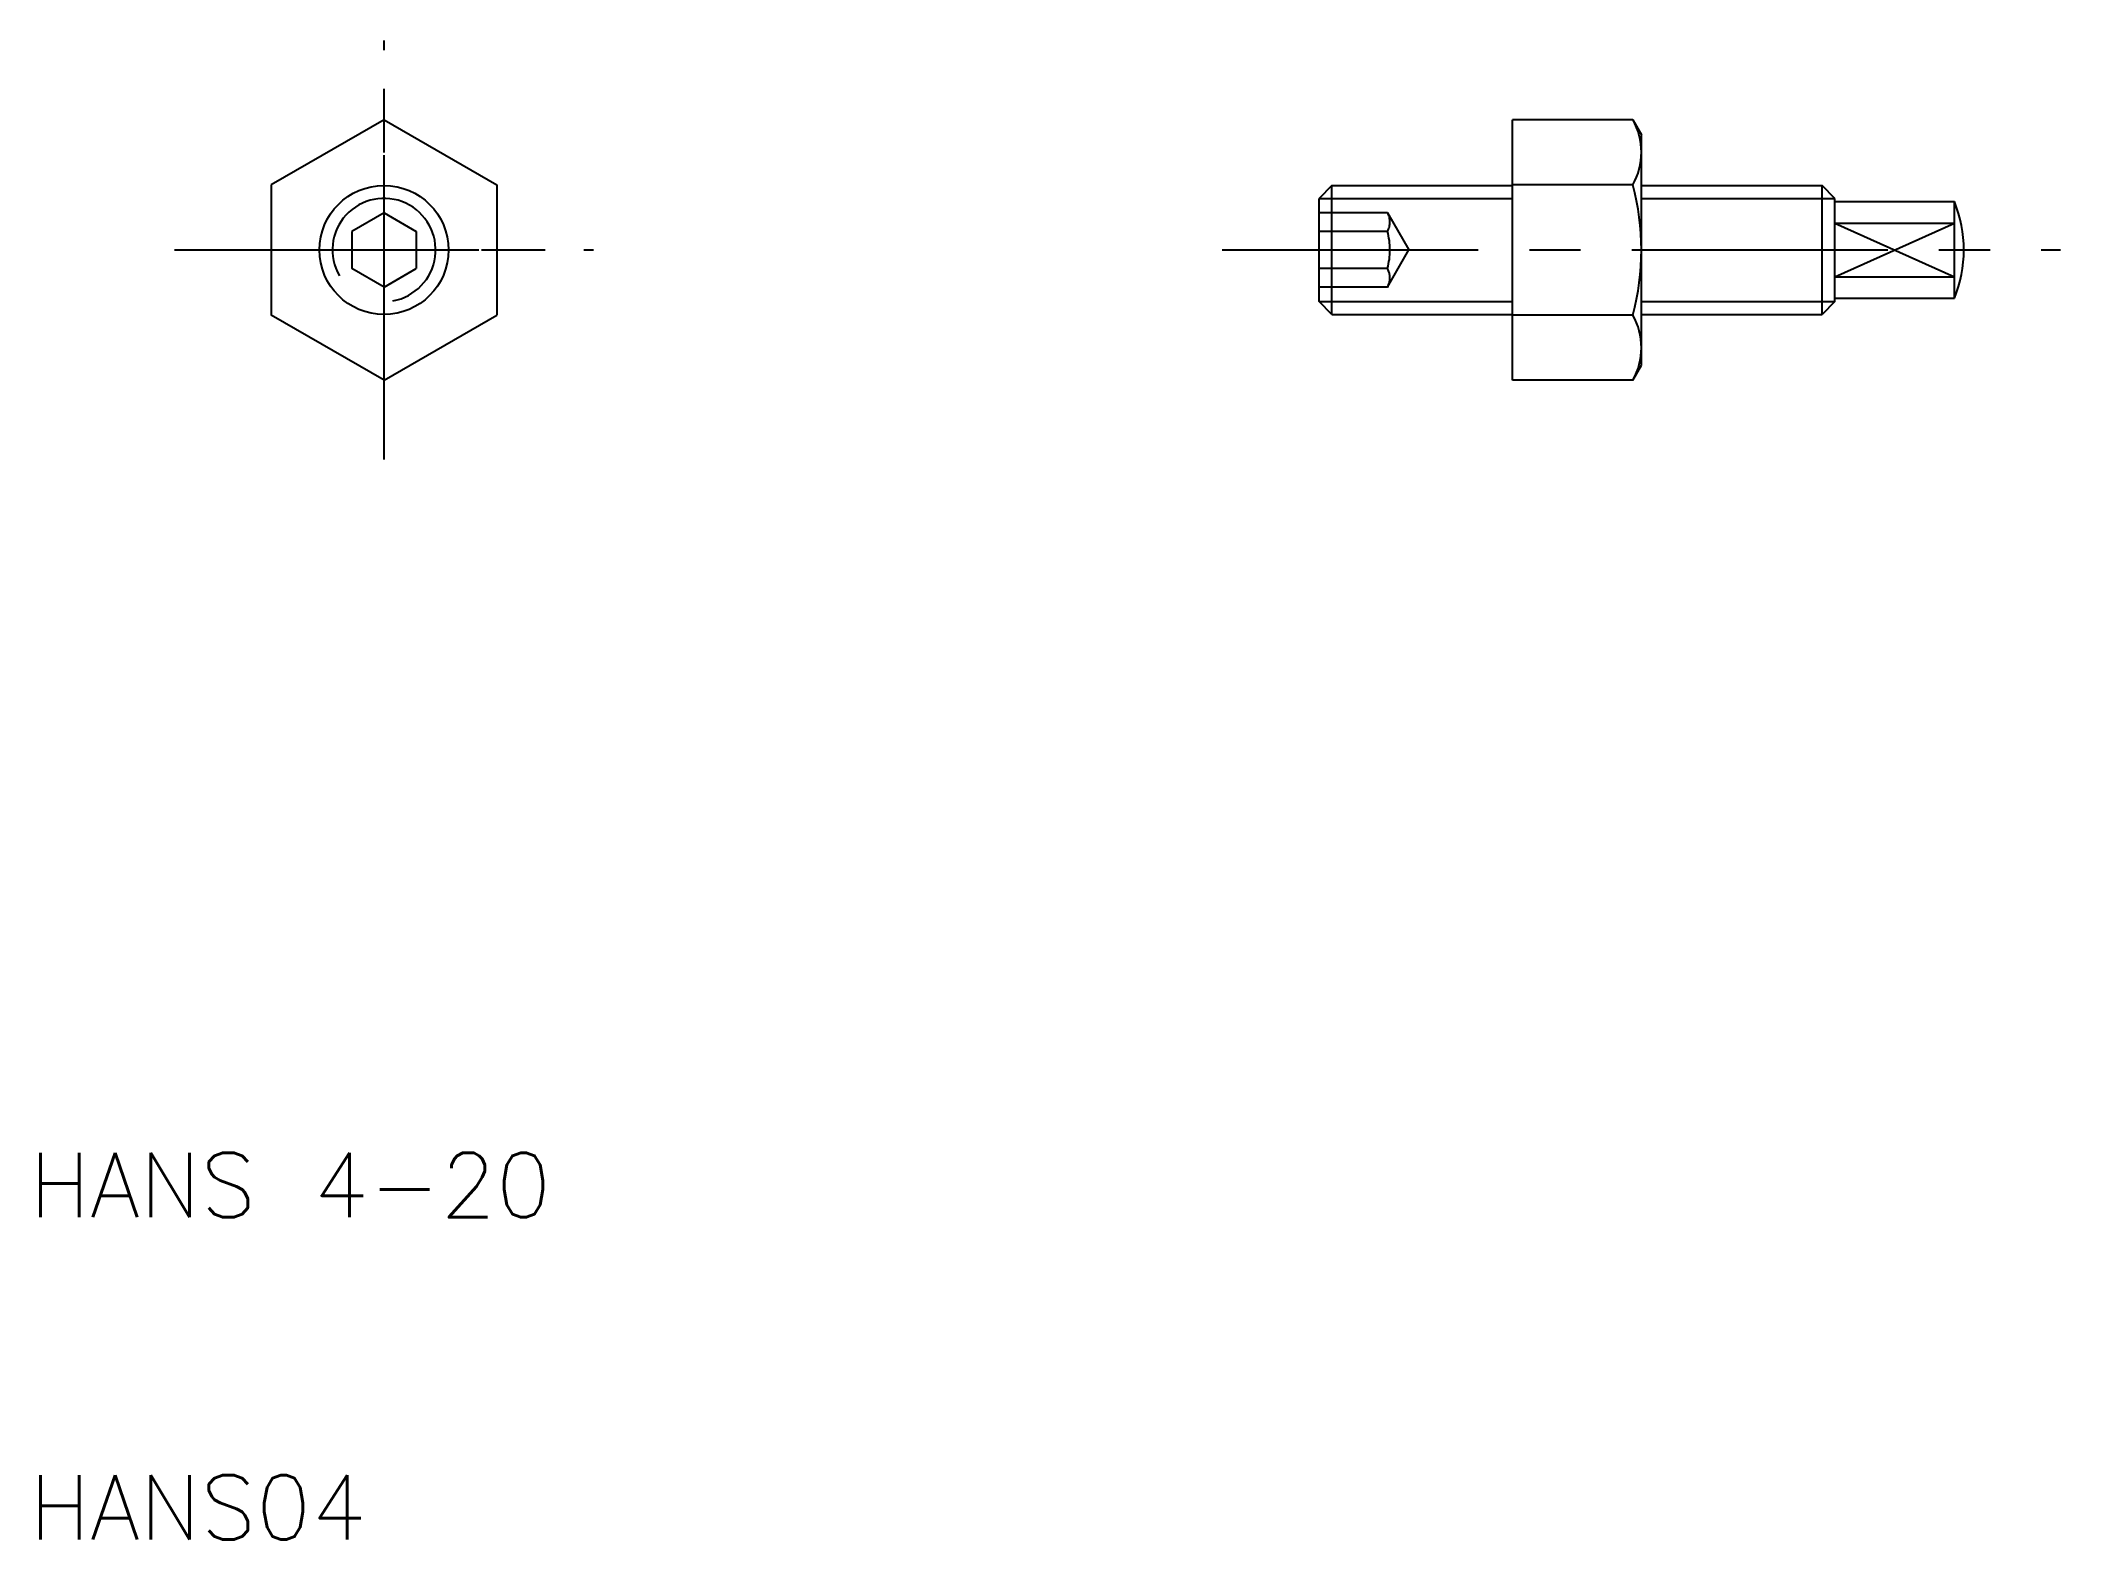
# Model space of a CAD drawing. Extents: x 10.3 to 73, y 10 to 56.5.
import ezdxf

# ---------------------------------------------------------------- set-up
doc = ezdxf.new("R2010")
doc.units = 0
doc.header["$LTSCALE"] = 0.25
doc.linetypes.add('CENTER', pattern=[50.8, 31.75, -6.35, 6.35, -6.35])
doc.linetypes.add('DASHED', pattern=[19.05, 12.7, -6.35])
doc.layers.get('0').update_dxf_attribs({"linetype": 'CONTINUOUS'})
doc.layers.add('CENTER', color=1, linetype='CENTER')
doc.styles.get("Standard").update_dxf_attribs({"font": 'txt.shx', "bigfont": 'extfont.shx'})

msp = doc.modelspace()

# ---------------------------------------------------------------- linework, layer by layer
for p, q in [((21, 54.041), (17.5, 52.021)), ((21, 54.041), (24.5, 52.021)), ((56, 45.959), (56, 54.041)), ((59.729, 54.041), (56, 54.041)), ((59.729, 54.041), (60, 53.573)), ((60, 46.427), (60, 53.573)), ((17.5, 52.021), (17.5, 47.979)), ((24.5, 52.021), (24.5, 47.979)), ((59.729, 52.021), (56, 52.021)), ((50.4, 52), (50, 51.6)), ((50, 48.4), (50, 51.6)), ((50.4, 52), (56, 52)), ((50.4, 48), (50.4, 52)), ((60, 52), (65.6, 52)), ((65.6, 48), (65.6, 52)), ((66, 51.6), (65.6, 52)), ((66, 51.5), (66, 51.6)), ((66, 48.5), (66, 51.5)), ((66, 51.5), (69.708, 51.5)), ((69.708, 48.5), (69.708, 51.5)), ((21, 51.155), (20, 50.577)), ((21, 51.155), (22, 50.577)), ((66, 50.829), (69.708, 50.829)), ((20, 50.577), (20, 49.423)), ((22, 50.577), (22, 49.423)), ((21, 48.845), (20, 49.423)), ((21, 48.845), (22, 49.423)), ((66, 49.171), (69.708, 49.171)), ((50.4, 48), (50, 48.4)), ((66, 48.4), (65.6, 48)), ((66, 48.5), (69.708, 48.5)), ((66, 48.4), (66, 48.5)), ((21, 45.959), (17.5, 47.979)), ((21, 45.959), (24.5, 47.979)), ((50.4, 48), (56, 48)), ((59.729, 47.979), (56, 47.979)), ((60, 48), (65.6, 48)), ((59.729, 45.959), (60, 46.427)), ((59.729, 45.959), (56, 45.959))]:
    msp.add_line(p, q)
at = {"color": 3}
for p, q in [((50, 51.6), (56, 51.6)), ((60, 51.6), (66, 51.6)), ((66, 49.171), (69.708, 50.829)), ((66, 50.829), (69.708, 49.171)), ((50, 48.4), (56, 48.4)), ((60, 48.4), (66, 48.4))]:
    msp.add_line(p, q, dxfattribs=at)
at = {"color": 3, "linetype": 'DASHED'}
for p, q in [((52.123, 51.155), (50, 51.155)), ((52.123, 51.155), (52.789, 50)), ((52.123, 50.577), (50, 50.577)), ((52.123, 48.845), (52.789, 50)), ((52.123, 49.423), (50, 49.423)), ((52.123, 48.845), (50, 48.845))]:
    msp.add_line(p, q, dxfattribs=at)
msp.add_circle((21, 50), 2)
for centre, radius, start, end in [((57.979, 53.031), 2.021, 330, 30), ((52.323, 50), 7.677, 344.73852, 15.26148), ((66, 50), 4, 337.97569, 22.02431), ((57.979, 46.969), 2.021, 330, 30)]:
    msp.add_arc(centre, radius, start, end)
at = {"color": 3}
msp.add_arc((21, 50), 1.6, 280, 210, dxfattribs=at)
at = {"color": 3, "linetype": 'DASHED'}
for centre, radius, start, end in [((51.623, 50.866), 0.577, 330, 30), ((50.007, 50), 2.193, 344.73852, 15.26148), ((51.623, 49.134), 0.577, 330, 30)]:
    msp.add_arc(centre, radius, start, end, dxfattribs=at)
at = {"layer": 'CENTER', "color": 1, "linetype": 'CENTER'}
for p, q in [((21, 43.5), (21, 56.5)), ((21, 45), (21, 55)), ((14.5, 50), (27.5, 50)), ((16, 50), (26, 50)), ((47, 50), (73, 50))]:
    msp.add_line(p, q, dxfattribs=at)

# ---------------------------------------------------------------- texts
for s, p in [('HANS 4-20', (10, 20)), ('HANS04', (10, 10))]:
    msp.add_text(s, height=2).set_placement(p)

doc.saveas('drawing.dxf')
